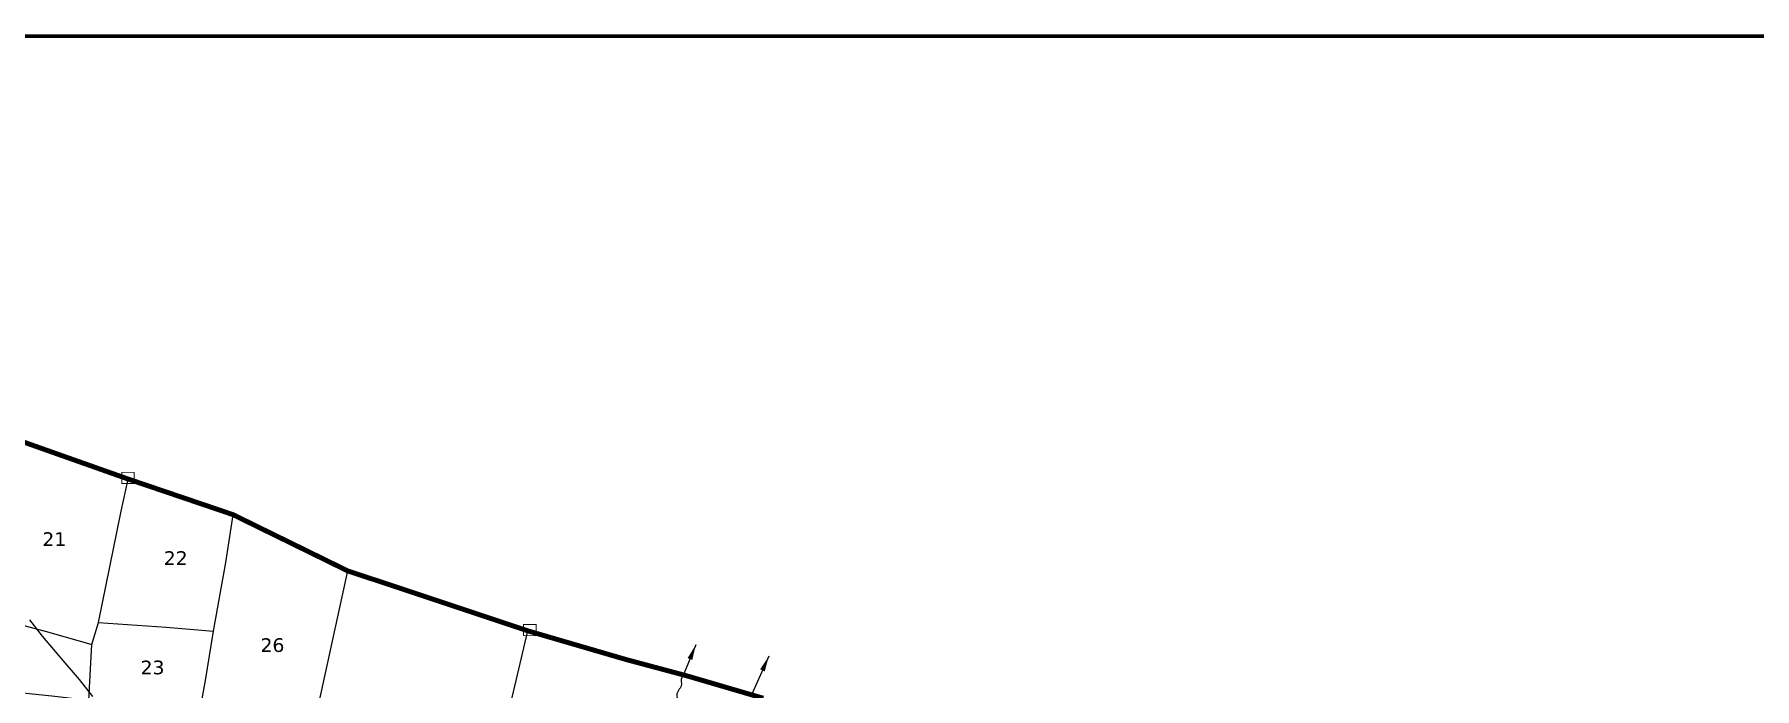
# Model space of a CAD drawing. Header units: inches. Extents: x 749320 to 763590, y 1655511 to 1661473.
# Drawn here: x 752020 to 754799, y 1660415 to 1661473 of the extents above; entities that cross this region are included whole.
import ezdxf
from ezdxf.enums import TextEntityAlignment as Align

# ---------------------------------------------------------------- set-up
doc = ezdxf.new("R2010")
doc.units = ezdxf.units.IN
doc.header["$MEASUREMENT"] = 0
doc.linetypes.add('ACAD_ISO02W100', pattern=[15, 12, -3])
for name, color, linetype in [('PLOT', 7, 'Continuous'), ('PLOT NO', 7, 'Continuous'), ('ROADS', 6, 'Continuous'), ('STRUCTURE', 5, 'Continuous'), ('TANKS-STREAM', 4, 'Continuous'), ('VILLAGE BOUNDRY', 5, 'Continuous'), ('VILLAGE STONES', 240, 'Continuous')]:
    doc.layers.add(name, color=color, linetype=linetype)
doc.styles.get("Standard").update_dxf_attribs({"font": 'verdana_0.ttf'})
doc.dimstyles.get("Standard").update_dxf_attribs({"dimtxt": 0.18, "dimasz": 0.18, "dimexe": 0.18, "dimexo": 0.0625, "dimgap": 0.09, "dimtad": 0, "dimtih": 1, "dimtoh": 1, "dimdec": 4, "dimzin": 0, "dimdsep": 46, "dimtxsty": 'Standard', "dimcen": 0.09, "dimadec": 0, "dimazin": 0, "dimtfac": 1, "dimtdec": 4, "dimtofl": 0, "dimtmove": 0, "dimatfit": 3, "dimfxl": 0, "dimtolj": 1, "dimtzin": 0, "dimarcsym": 0})

msp = doc.modelspace()

# ---------------------------------------------------------------- linework, layer by layer
at = {"layer": 'PLOT'}
for points in [[(751947.8, 1660531.5), (752042.9, 1660506.1), (752112.5, 1660486.5), (752123.2, 1660521.8), (752159.5, 1660702), (752171, 1660753.8)], [(752123.2, 1660521.8), (752232.4, 1660514.3), (752309, 1660507.7), (752328.7, 1660619), (752340.8, 1660696)], [(752283.6, 1660360), (752355, 1660342.2), (752460.7, 1660315), (752479.6, 1660393), (752525.8, 1660605.3)], [(752107.4, 1660396.6), (752197.9, 1660378.8), (752283.6, 1660360), (752295.8, 1660428.1), (752309, 1660507.7)], [(752414.2, 1660073.4), (752578.4, 1660054), (752652.6, 1660043.8), (752729.2, 1660032), (752759.1, 1660187.7), (752774.4, 1660262.4), (752761.3, 1660264.8), (752776.9, 1660339), (752816.5, 1660508.5)], [(751821.1, 1660425.2), (751887.6, 1660418.5), (751964.2, 1660411.8), (752047.7, 1660403.2), (752107.4, 1660396.6), (752112.5, 1660486.5)]]:
    msp.add_lwpolyline(points, dxfattribs=at)
at = {"layer": 'ROADS'}
msp.add_lwpolyline([(752011.5, 1660526.4), (752032.2, 1660500.1), (752058.9, 1660468.3), (752091.8, 1660429.6), (752113.5, 1660402.5)], dxfattribs=at)
at = {"layer": 'STRUCTURE', "color": 5, "const_width": 6}
msp.add_lwpolyline([(749323.3, 1661469.5), (763586.7, 1661469.5), (763586.7, 1655514.4), (749323.3, 1655514.4)], close=True, dxfattribs=at)
at = {"layer": 'TANKS-STREAM'}
msp.add_spline([(753069.4, 1660436.8), (753064.3, 1660429.7), (753064.9, 1660422), (753063.7, 1660418), (753058.9, 1660410), (753057.5, 1660405.4), (753057.7, 1660400.5), (753055.7, 1660395.1), (753053.1, 1660391.1), (753051.5, 1660386.4), (753050.3, 1660383.4)], degree=3, dxfattribs=at)
at = {"layer": 'VILLAGE BOUNDRY', "linetype": 'ACAD_ISO02W100', "ltscale": 2, "const_width": 8}
msp.add_lwpolyline([(751985.4, 1660819.5), (752171, 1660753.8), (752340.3, 1660696.3), (752525.8, 1660605.3), (752640.5, 1660567.3), (752816.5, 1660508.5), (752975.7, 1660462), (753073, 1660435.9), (753197.1, 1660399.5)], dxfattribs=at)
at = {"layer": 'VILLAGE STONES', "const_width": 1.5}
for points in [[(752160.7, 1660764.6), (752180.9, 1660764.6), (752180.9, 1660746.6), (752160.7, 1660746.6), (752160.7, 1660764.6)], [(752809.9, 1660518.8), (752830.1, 1660518.8), (752830.1, 1660500.7), (752809.9, 1660500.7), (752809.9, 1660518.8)]]:
    msp.add_lwpolyline(points, dxfattribs=at)

# ---------------------------------------------------------------- texts
at = {"layer": 'PLOT NO'}
for s, p in [('21', (752051.7, 1660656.7)), ('22', (752247.8, 1660626.1)), ('26', (752404.1, 1660485.4)), ('23', (752210.4, 1660449.3))]:
    msp.add_text(s, height=22.09, rotation=359.9861, dxfattribs=at).set_placement(p, align=Align.MIDDLE_CENTER)

# ---------------------------------------------------------------- leaders
at = {"layer": 'TANKS-STREAM', "color": 5}
for points in [[(753088.1, 1660486.1), (753067.2, 1660435)], [(753206, 1660467.3), (753178.5, 1660406.3)]]:
    msp.add_leader(points, dimstyle='Standard', override={"dimasz": 25, "dimgap": 0.09, "dimtad": 0}, dxfattribs=at)

doc.saveas('drawing.dxf')
